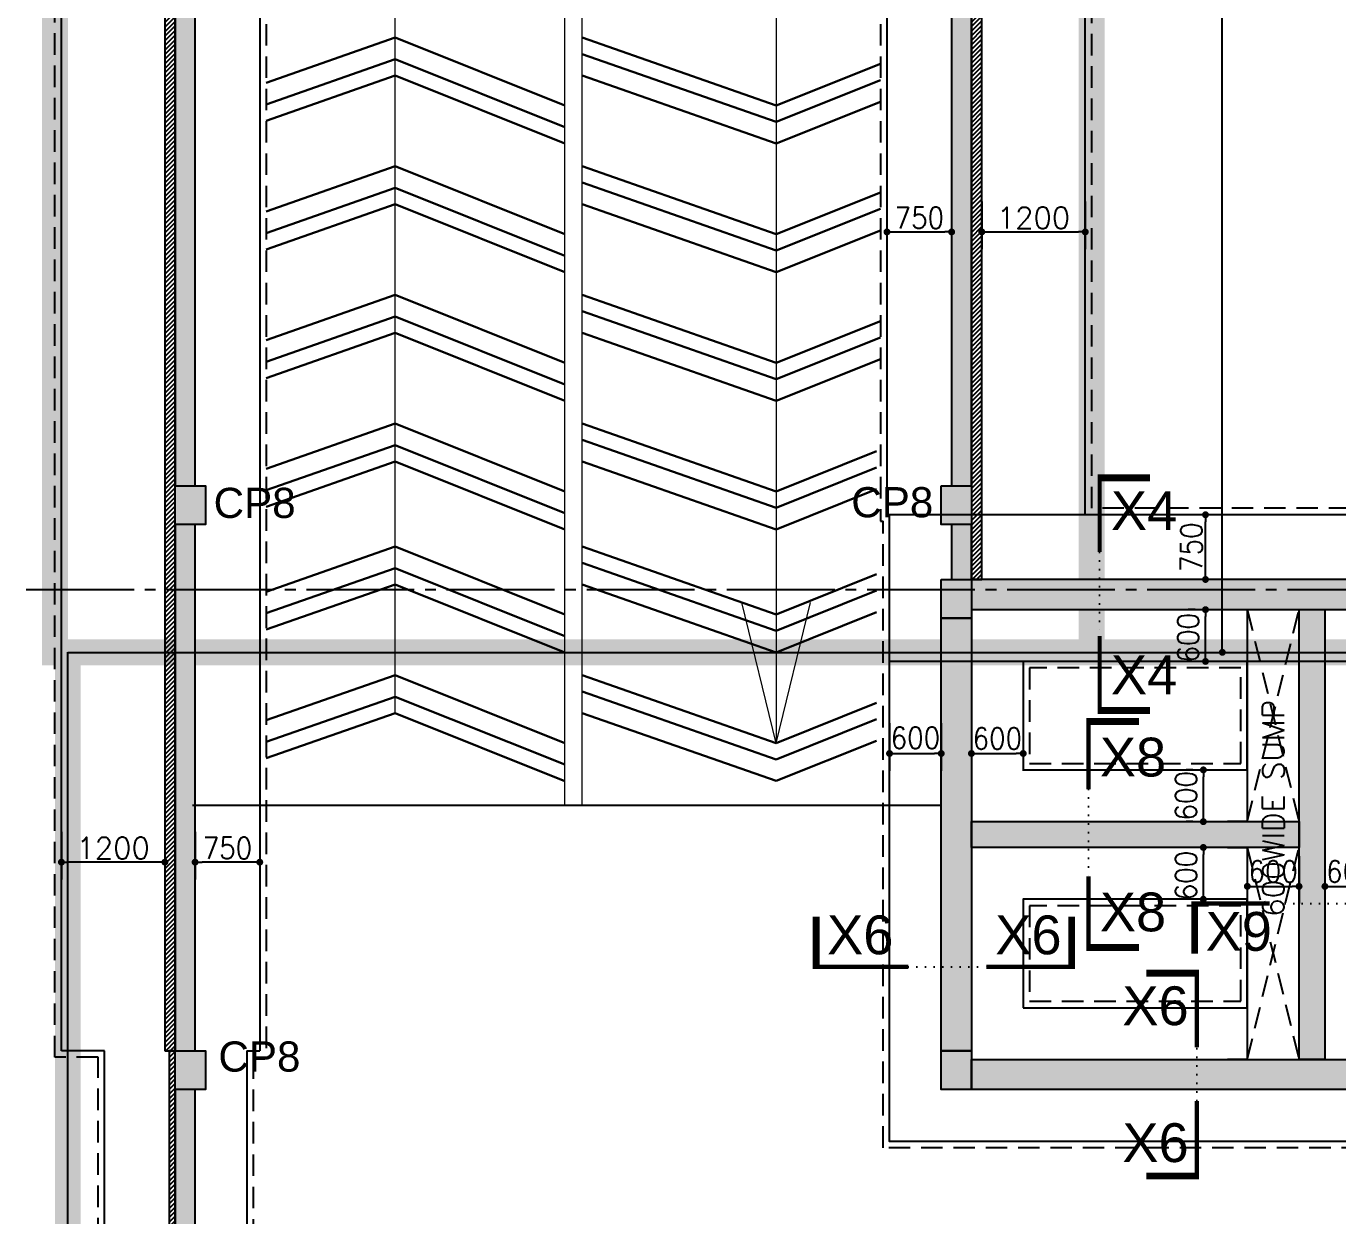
# Model space of a CAD drawing. Extents: x -200722 to 834823, y -494970 to 88783.
# Drawn here: x 417341 to 432550, y 17611 to 31404 of the extents above; entities that cross this region are included whole.
import ezdxf
from ezdxf.enums import TextEntityAlignment as Align

# ---------------------------------------------------------------- set-up
doc = ezdxf.new("R2010")
doc.units = 0
doc.header["$LTSCALE"] = 100
doc.header["$MEASUREMENT"] = 0
doc.header["$PDMODE"] = 34
for name, pattern in [('ACAD_ISO04W100', [30, 24, -3, 0, -3]), ('CL', [3.25, 2.5, -0.25, 0.25, -0.25]), ('DOT', [0.25, 0, -0.25]), ('HIDDEN', [0.375, 0.25, -0.125])]:
    doc.linetypes.add(name, pattern=pattern)
doc.layers.get('0').update_dxf_attribs({"linetype": 'CONTINUOUS'})
doc.layers.get('DEFPOINTS').update_dxf_attribs({"linetype": 'CONTINUOUS'})
for name, color, linetype, lineweight in [('1_COLUMN', 4, 'CONTINUOUS', 5), ('A-BEAM', 4, 'CONTINUOUS', 5), ('HATCH', 252, 'CONTINUOUS', 30)]:
    doc.layers.add(name, color=color, linetype=linetype, lineweight=lineweight)
for name, color, linetype in [('A-Grid', 5, 'ACAD_ISO04W100'), ('BEAM', 4, 'CONTINUOUS'), ('COL', 150, 'CONTINUOUS'), ('DIM', 3, 'CONTINUOUS'), ('F_EXEC', 3, 'HIDDEN'), ('F_FTG1', 11, 'CONTINUOUS'), ('RCCWALL', 6, 'CONTINUOUS'), ('SEC. ENL M', 4, 'CONTINUOUS'), ('TEXT', 2, 'CONTINUOUS')]:
    doc.layers.add(name, color=color, linetype=linetype)
doc.styles.add('AR', font='arial.ttf')
doc.styles.add('ROMANS', font='romans.shx')
doc.styles.get("Standard").update_dxf_attribs({"font": 'simplex.shx'})
doc.styles.add('TIMES-N', font='arial.ttf')
doc.dimstyles.new('STANDARD$0', dxfattribs={"dimtxt": 2.5, "dimasz": 2.5, "dimexe": 2, "dimexo": 0.7, "dimgap": 0.9, "dimtad": 1, "dimdec": 0, "dimdsep": 46, "dimtxsty": 'ROMANS', "dimcen": 0.09, "dimclrd": 4, "dimclre": 4, "dimclrt": 3, "dimadec": 0, "dimazin": 0, "dimtfac": 1, "dimtdec": 0, "dimtmove": 0, "dimatfit": 3, "dimfxl": 1, "dimtolj": 1, "dimtzin": 0, "dimarcsym": 0})
pattern_1 = [(45, (191292.92, 0), (-26.5165043, 26.5165043), [])]

# ---------------------------------------------------------------- blocks, each defined once
blk = doc.blocks.new('DOT')
at = {"color": 0, "linetype": 'ByBlock'}
blk.add_line((-0.5, 0), (-1, 0), dxfattribs=at)
at = {"color": 0, "linetype": 'ByBlock', "const_width": 0.5}
blk.add_lwpolyline([(-0.25, 0, 1), (0.25, 0, 1)], format="xyb", close=True, dxfattribs=at)
blk = doc.blocks.new('*D2718')
at = {"layer": 'BEAM', "color": 0, "lineweight": -2, "transparency": 16777216}
for p, q in [((417749, 22062), (417749, 21511)), ((418949, 22062), (418949, 21511)), ((418869, 21711), (417829, 21711))]:
    blk.add_line(p, q, dxfattribs=at)
at = {"layer": 'DEFPOINTS', "color": 0, "lineweight": -3, "ltscale": 0.4, "transparency": 16777216}
for p in [(417749, 22182), (418949, 22182), (417749, 21711)]:
    blk.add_point(p, dxfattribs=at)
at = {"layer": 'BEAM', "color": 0, "lineweight": -2, "ltscale": 0.4, "transparency": 16777216, "xscale": 80, "yscale": 80, "zscale": 80, "rotation": 180}
blk.add_blockref('DOT', (417749, 21711), dxfattribs=at)
at = {"layer": 'BEAM', "color": 0, "lineweight": -2, "ltscale": 0.4, "transparency": 16777216, "xscale": 80, "yscale": 80, "zscale": 80}
blk.add_blockref('DOT', (418949, 21711), dxfattribs=at)
at = {"layer": 'BEAM', "color": 0, "ltscale": 0.4, "transparency": 16777216, "insert": (418349, 21875), "char_height": 248, "attachment_point": 5}
blk.add_mtext('\\A1;1200', dxfattribs=at)
blk = doc.blocks.new('_DOT')
at = {"color": 0, "linetype": 'ByBlock'}
blk.add_line((-0.5, 0), (-1, 0), dxfattribs=at)
at = {"color": 0, "linetype": 'ByBlock', "const_width": 0.5}
blk.add_lwpolyline([(-0.25, 0, 1), (0.25, 0, 1)], format="xyb", close=True, dxfattribs=at)
blk = doc.blocks.new('*D2719')
at = {"layer": 'BEAM', "color": 0, "lineweight": -2, "transparency": 16777216}
for p, q in [((419299, 22062), (419299, 21511)), ((420049, 22062), (420049, 21511)), ((419969, 21711), (419379, 21711))]:
    blk.add_line(p, q, dxfattribs=at)
at = {"layer": 'DEFPOINTS', "color": 0, "lineweight": -3, "ltscale": 0.4, "transparency": 16777216}
for p in [(419299, 22182), (420049, 22182), (419299, 21711)]:
    blk.add_point(p, dxfattribs=at)
at = {"layer": 'BEAM', "color": 0, "lineweight": -2, "ltscale": 0.4, "transparency": 16777216, "xscale": 80, "yscale": 80, "zscale": 80, "rotation": 180}
blk.add_blockref('DOT', (419299, 21711), dxfattribs=at)
at = {"layer": 'BEAM', "color": 0, "lineweight": -2, "ltscale": 0.4, "transparency": 16777216, "xscale": 80, "yscale": 80, "zscale": 80}
blk.add_blockref('DOT', (420049, 21711), dxfattribs=at)
at = {"layer": 'BEAM', "color": 0, "ltscale": 0.4, "transparency": 16777216, "insert": (419674, 21875), "char_height": 248, "attachment_point": 5}
blk.add_mtext('\\A1;{\\W0.9;750}', dxfattribs=at)
blk = doc.blocks.new('*D2730')
at = {"layer": 'BEAM', "color": 0, "lineweight": -2, "transparency": 16777216}
for p, q in [((428422, 29370), (428422, 28819)), ((429622, 29370), (429622, 28819)), ((428502, 29019), (429542, 29019))]:
    blk.add_line(p, q, dxfattribs=at)
at = {"layer": 'DEFPOINTS', "color": 0, "lineweight": -3, "ltscale": 0.4, "transparency": 16777216}
for p in [(428422, 29490), (429622, 29490), (429622, 29019)]:
    blk.add_point(p, dxfattribs=at)
at = {"layer": 'BEAM', "color": 0, "lineweight": -2, "ltscale": 0.4, "transparency": 16777216, "xscale": 80, "yscale": 80, "zscale": 80, "rotation": 180}
blk.add_blockref('DOT', (428422, 29019), dxfattribs=at)
at = {"layer": 'BEAM', "color": 0, "lineweight": -2, "ltscale": 0.4, "transparency": 16777216, "xscale": 80, "yscale": 80, "zscale": 80}
blk.add_blockref('DOT', (429622, 29019), dxfattribs=at)
at = {"layer": 'BEAM', "color": 0, "ltscale": 0.4, "transparency": 16777216, "insert": (429022, 29183), "char_height": 248, "attachment_point": 5}
blk.add_mtext('\\A1;1200', dxfattribs=at)
blk = doc.blocks.new('*D2731')
at = {"layer": 'BEAM', "color": 0, "lineweight": -2, "transparency": 16777216}
for p, q in [((427322, 29370), (427322, 28819)), ((428072, 29370), (428072, 28819)), ((427402, 29019), (427992, 29019))]:
    blk.add_line(p, q, dxfattribs=at)
at = {"layer": 'DEFPOINTS', "color": 0, "lineweight": -3, "ltscale": 0.4, "transparency": 16777216}
for p in [(427322, 29490), (428072, 29490), (428072, 29019)]:
    blk.add_point(p, dxfattribs=at)
at = {"layer": 'BEAM', "color": 0, "lineweight": -2, "ltscale": 0.4, "transparency": 16777216, "xscale": 80, "yscale": 80, "zscale": 80, "rotation": 180}
blk.add_blockref('DOT', (427322, 29019), dxfattribs=at)
at = {"layer": 'BEAM', "color": 0, "lineweight": -2, "ltscale": 0.4, "transparency": 16777216, "xscale": 80, "yscale": 80, "zscale": 80}
blk.add_blockref('DOT', (428072, 29019), dxfattribs=at)
at = {"layer": 'BEAM', "color": 0, "ltscale": 0.4, "transparency": 16777216, "insert": (427697, 29183), "char_height": 248, "attachment_point": 5}
blk.add_mtext('\\A1;{\\W0.9;750}', dxfattribs=at)
blk = doc.blocks.new('*D2802')
at = {"layer": 'BEAM', "color": 0, "lineweight": -2, "transparency": 16777216}
for p, q in [((430896, 24639), (430816, 24639)), ((431016, 24119), (431016, 24559)), ((430896, 24039), (430816, 24039))]:
    blk.add_line(p, q, dxfattribs=at)
at = {"layer": 'DEFPOINTS', "color": 0, "lineweight": -3, "ltscale": 0.4, "transparency": 16777216}
for p in [(431016, 24639), (431016, 24639), (431016, 24039)]:
    blk.add_point(p, dxfattribs=at)
at = {"layer": 'BEAM', "color": 0, "lineweight": -2, "ltscale": 0.4, "transparency": 16777216, "xscale": 80, "yscale": 80, "zscale": 80}
for p, rotation in [((431016, 24639), 90), ((431016, 24039), 270)]:
    blk.add_blockref('DOT', p, dxfattribs=dict(at, rotation=rotation))
at = {"layer": 'BEAM', "color": 0, "ltscale": 0.4, "transparency": 16777216, "insert": (430816, 24313), "char_height": 248, "attachment_point": 5, "rotation": 90}
blk.add_mtext('\\A1;{\\W0.9;600}', dxfattribs=at)
blk = doc.blocks.new('*D2803')
at = {"layer": 'BEAM', "color": 0, "lineweight": -2, "transparency": 16777216}
for p, q in [((430896, 25739), (430816, 25739)), ((431016, 25069), (431016, 25659)), ((430896, 24989), (430816, 24989))]:
    blk.add_line(p, q, dxfattribs=at)
at = {"layer": 'DEFPOINTS', "color": 0, "lineweight": -3, "ltscale": 0.4, "transparency": 16777216}
for p in [(431016, 25739), (431016, 25739), (431016, 24989)]:
    blk.add_point(p, dxfattribs=at)
at = {"layer": 'BEAM', "color": 0, "lineweight": -2, "ltscale": 0.4, "transparency": 16777216, "xscale": 80, "yscale": 80, "zscale": 80}
for p, rotation in [((431016, 25739), 90), ((431016, 24989), 270)]:
    blk.add_blockref('DOT', p, dxfattribs=dict(at, rotation=rotation))
at = {"layer": 'BEAM', "color": 0, "ltscale": 0.4, "transparency": 16777216, "insert": (430852, 25364), "char_height": 248, "attachment_point": 5, "rotation": 90}
blk.add_mtext('\\A1;{\\W0.9;750}', dxfattribs=at)
blk = doc.blocks.new('*D2815')
at = {"layer": 'BEAM', "color": 0, "lineweight": -2, "transparency": 16777216}
for p, q in [((430871, 21881), (430791, 21881)), ((430991, 21361), (430991, 21801)), ((430871, 21281), (430791, 21281))]:
    blk.add_line(p, q, dxfattribs=at)
at = {"layer": 'DEFPOINTS', "color": 0, "lineweight": -3, "ltscale": 0.4, "transparency": 16777216}
for p in [(430991, 21881), (430991, 21881), (430991, 21281)]:
    blk.add_point(p, dxfattribs=at)
at = {"layer": 'BEAM', "color": 0, "lineweight": -2, "ltscale": 0.4, "transparency": 16777216, "xscale": 80, "yscale": 80, "zscale": 80}
for p, rotation in [((430991, 21881), 90), ((430991, 21281), 270)]:
    blk.add_blockref('DOT', p, dxfattribs=dict(at, rotation=rotation))
at = {"layer": 'BEAM', "color": 0, "ltscale": 0.4, "transparency": 16777216, "insert": (430790, 21555), "char_height": 248, "attachment_point": 5, "rotation": 90}
blk.add_mtext('\\A1;{\\W0.9;600}', dxfattribs=at)
blk = doc.blocks.new('*D2816')
at = {"layer": 'BEAM', "color": 0, "lineweight": -2, "transparency": 16777216}
for p, q in [((430871, 22781), (430791, 22781)), ((430991, 22261), (430991, 22701)), ((430871, 22181), (430791, 22181))]:
    blk.add_line(p, q, dxfattribs=at)
at = {"layer": 'DEFPOINTS', "color": 0, "lineweight": -3, "ltscale": 0.4, "transparency": 16777216}
for p in [(430991, 22781), (430991, 22781), (430991, 22181)]:
    blk.add_point(p, dxfattribs=at)
at = {"layer": 'BEAM', "color": 0, "lineweight": -2, "ltscale": 0.4, "transparency": 16777216, "xscale": 80, "yscale": 80, "zscale": 80}
for p, rotation in [((430991, 22781), 90), ((430991, 22181), 270)]:
    blk.add_blockref('DOT', p, dxfattribs=dict(at, rotation=rotation))
at = {"layer": 'BEAM', "color": 0, "ltscale": 0.4, "transparency": 16777216, "insert": (430790, 22481), "char_height": 248, "attachment_point": 5, "rotation": 90}
blk.add_mtext('\\A1;{\\W0.9;600}', dxfattribs=at)
blk = doc.blocks.new('*D2817')
at = {"layer": 'BEAM', "color": 0, "lineweight": -2, "transparency": 16777216}
for p, q in [((428302, 23321), (428302, 22771)), ((428902, 23321), (428902, 22771)), ((428382, 22971), (428822, 22971))]:
    blk.add_line(p, q, dxfattribs=at)
at = {"layer": 'DEFPOINTS', "color": 0, "lineweight": -3, "ltscale": 0.4, "transparency": 16777216}
for p in [(428302, 23441), (428902, 23441), (428902, 22971)]:
    blk.add_point(p, dxfattribs=at)
at = {"layer": 'BEAM', "color": 0, "lineweight": -2, "ltscale": 0.4, "transparency": 16777216, "xscale": 80, "yscale": 80, "zscale": 80, "rotation": 180}
blk.add_blockref('DOT', (428302, 22971), dxfattribs=at)
at = {"layer": 'BEAM', "color": 0, "lineweight": -2, "ltscale": 0.4, "transparency": 16777216, "xscale": 80, "yscale": 80, "zscale": 80}
blk.add_blockref('DOT', (428902, 22971), dxfattribs=at)
at = {"layer": 'BEAM', "color": 0, "ltscale": 0.4, "transparency": 16777216, "insert": (428602, 23145), "char_height": 248, "attachment_point": 5}
blk.add_mtext('\\A1;{\\W0.9;600}', dxfattribs=at)
blk = doc.blocks.new('*D2818')
at = {"layer": 'BEAM', "color": 0, "lineweight": -2, "transparency": 16777216}
for p, q in [((427352, 23321), (427352, 22771)), ((427952, 23321), (427952, 22771)), ((427432, 22971), (427872, 22971))]:
    blk.add_line(p, q, dxfattribs=at)
at = {"layer": 'DEFPOINTS', "color": 0, "lineweight": -3, "ltscale": 0.4, "transparency": 16777216}
for p in [(427352, 23441), (427952, 23441), (427952, 22971)]:
    blk.add_point(p, dxfattribs=at)
at = {"layer": 'BEAM', "color": 0, "lineweight": -2, "ltscale": 0.4, "transparency": 16777216, "xscale": 80, "yscale": 80, "zscale": 80, "rotation": 180}
blk.add_blockref('DOT', (427352, 22971), dxfattribs=at)
at = {"layer": 'BEAM', "color": 0, "lineweight": -2, "ltscale": 0.4, "transparency": 16777216, "xscale": 80, "yscale": 80, "zscale": 80}
blk.add_blockref('DOT', (427952, 22971), dxfattribs=at)
at = {"layer": 'BEAM', "color": 0, "ltscale": 0.4, "transparency": 16777216, "insert": (427652, 23152), "char_height": 248, "attachment_point": 5}
blk.add_mtext('\\A1;{\\W0.9;600}', dxfattribs=at)
blk = doc.blocks.new('*D2819')
at = {"layer": 'BEAM', "color": 0, "lineweight": -2, "transparency": 16777216}
for p, q in [((431501, 21780), (431501, 21230)), ((432101, 21780), (432101, 21230)), ((431581, 21430), (432021, 21430))]:
    blk.add_line(p, q, dxfattribs=at)
at = {"layer": 'DEFPOINTS', "color": 0, "lineweight": -3, "ltscale": 0.4, "transparency": 16777216}
for p in [(431501, 21900), (432101, 21900), (432101, 21430)]:
    blk.add_point(p, dxfattribs=at)
at = {"layer": 'BEAM', "color": 0, "lineweight": -2, "ltscale": 0.4, "transparency": 16777216, "xscale": 80, "yscale": 80, "zscale": 80, "rotation": 180}
blk.add_blockref('DOT', (431501, 21430), dxfattribs=at)
at = {"layer": 'BEAM', "color": 0, "lineweight": -2, "ltscale": 0.4, "transparency": 16777216, "xscale": 80, "yscale": 80, "zscale": 80}
blk.add_blockref('DOT', (432101, 21430), dxfattribs=at)
at = {"layer": 'BEAM', "color": 0, "ltscale": 0.4, "transparency": 16777216, "insert": (431801, 21604), "char_height": 248, "attachment_point": 5}
blk.add_mtext('\\A1;{\\W0.9;600}', dxfattribs=at)
blk = doc.blocks.new('*D2820')
at = {"layer": 'BEAM', "color": 0, "lineweight": -2, "transparency": 16777216}
for p, q in [((432401, 21780), (432401, 21230)), ((433001, 21780), (433001, 21230)), ((432481, 21430), (432921, 21430))]:
    blk.add_line(p, q, dxfattribs=at)
at = {"layer": 'DEFPOINTS', "color": 0, "lineweight": -3, "ltscale": 0.4, "transparency": 16777216}
for p in [(432401, 21900), (433001, 21900), (433001, 21430)]:
    blk.add_point(p, dxfattribs=at)
at = {"layer": 'BEAM', "color": 0, "lineweight": -2, "ltscale": 0.4, "transparency": 16777216, "xscale": 80, "yscale": 80, "zscale": 80, "rotation": 180}
blk.add_blockref('DOT', (432401, 21430), dxfattribs=at)
at = {"layer": 'BEAM', "color": 0, "lineweight": -2, "ltscale": 0.4, "transparency": 16777216, "xscale": 80, "yscale": 80, "zscale": 80}
blk.add_blockref('DOT', (433001, 21430), dxfattribs=at)
at = {"layer": 'BEAM', "color": 0, "ltscale": 0.4, "transparency": 16777216, "insert": (432701, 21604), "char_height": 248, "attachment_point": 5}
blk.add_mtext('\\A1;{\\W0.9;600}', dxfattribs=at)
blk = doc.blocks.new('*D2915')
at = {"layer": 'BEAM', "color": 0, "lineweight": -2, "transparency": 16777216}
for p, q in [((429247, 61429), (431411, 61429)), ((431211, 24224), (431211, 61349)), ((429817, 24144), (431411, 24144))]:
    blk.add_line(p, q, dxfattribs=at)
at = {"layer": 'DEFPOINTS', "color": 0, "lineweight": -3, "ltscale": 0.4, "transparency": 16777216}
for p in [(429127, 61429), (431211, 61429), (429697, 24144)]:
    blk.add_point(p, dxfattribs=at)
at = {"layer": 'BEAM', "color": 0, "lineweight": -2, "ltscale": 0.4, "transparency": 16777216, "xscale": 80, "yscale": 80, "zscale": 80}
for p, rotation in [((431211, 61429), 90), ((431211, 24144), 270)]:
    blk.add_blockref('DOT', p, dxfattribs=dict(at, rotation=rotation))
at = {"layer": 'BEAM', "color": 0, "ltscale": 0.4, "transparency": 16777216, "insert": (431047, 42787), "char_height": 248, "attachment_point": 5, "rotation": 90}
blk.add_mtext('\\A1;37285', dxfattribs=at)

msp = doc.modelspace()

# ---------------------------------------------------------------- hatches: boundary and pattern name
at = {"layer": 'DIM', "ltscale": 0.4}
h = msp.add_hatch(dxfattribs=at)
h.set_pattern_fill('ANSI31', color=256, scale=300, style=0)
h.set_pattern_definition([(45, (191292.92, 26211), (-26.516504, 26.516504), [])])
h.paths.add_polyline_path([(418948.5, 19522.9), (419068.5, 19522.9), (419068.5, 45579), (418948.5, 45579)])
h = msp.add_hatch(dxfattribs=at)
h.set_pattern_fill('ANSI31', color=256, scale=300, style=0)
h.set_pattern_definition(pattern_1)
h.paths.add_polyline_path([(428421.5, 45579), (428301.5, 45579), (428301.5, 24989.4), (428421.5, 24989.4)])
h = msp.add_hatch(dxfattribs=at)
h.set_pattern_fill('ANSI31', color=256, scale=300, style=0)
h.set_pattern_definition(pattern_1)
h.paths.add_polyline_path([(418998.5, -6688.1), (419068.5, -6688.1), (419068.5, 19522.9), (418998.5, 19522.9)])
at = {"layer": 'HATCH', "lineweight": -3, "ltscale": 0.4}
for points in [[(419068.5, 26075.8), (419298.5, 26075.8), (419298.5, 61354.3), (419068.5, 61354.3)], [(428071.5, 26075.8), (428301.5, 26075.8), (428301.5, 36892.1), (428071.5, 36892.1)], [(419068.5, 19522.9), (419298.5, 19522.9), (419298.5, 25625.8), (419068.5, 25625.8)], [(428071.5, 24989.4), (428301.5, 24989.4), (428301.5, 25625.8), (428071.5, 25625.8)], [(419068.5, 14001.9), (419298.5, 14001.9), (419298.5, 19072.9), (419068.5, 19072.9)]]:
    msp.add_hatch(color=256, dxfattribs=at).paths.add_polyline_path(points)
at = {"layer": 'HATCH', "ltscale": 0.4}
for points in [[(419068.5, 26075.8), (419418.5, 26075.8), (419418.5, 25625.8), (419068.5, 25625.8)], [(427951.5, 26075.8), (428301.5, 26075.8), (428301.5, 25625.8), (427951.5, 25625.8)], [(427951.5, 24989.4), (428301.5, 24989.4), (428301.5, 24539.1), (427951.5, 24539.1)], [(419068.5, 19522.9), (419418.5, 19522.9), (419418.5, 19072.9), (419068.5, 19072.9)], [(427951.5, 19522.9), (428301.5, 19522.9), (428301.5, 19072.9), (427951.5, 19072.9)]]:
    msp.add_hatch(color=256, dxfattribs=at).paths.add_polyline_path(points)
h = msp.add_hatch(color=256, dxfattribs=at)
h.paths.add_polyline_path([(433967.5, 24989.4), (428301.5, 24989.4), (428301.5, 24639.4), (433967.5, 24639.4)])
h.paths.add_polyline_path([(440262.5, 24989.4), (434417.5, 24989.4), (434417.5, 24639.4), (440262.5, 24639.4)])
h.paths.add_polyline_path([(432400.5, 19422.9), (432100.5, 19422.9), (432100.5, 24639.4), (432400.5, 24639.4)])
h.paths.add_polyline_path([(428301.5, 22181.4), (432100.5, 22181.4), (432100.5, 21881.4), (428301.5, 21881.4)])
h.paths.add_polyline_path([(428301.5, 19422.9), (433967.5, 19422.9), (433967.5, 19072.9), (428301.5, 19072.9)])
h.paths.add_polyline_path([(427951.5, 24539.4), (428301.5, 24539.4), (428301.5, 19522.9), (427951.5, 19522.9)])
h.paths.add_polyline_path([(440712.5, 19422.9), (446572.5, 19422.9), (446572.5, 19072.9), (440712.5, 19072.9)])
h.paths.add_polyline_path([(447022.5, 19422.9), (452867.5, 19422.9), (452867.5, 19072.9), (447022.5, 19072.9)])
h.paths.add_polyline_path([(453317.5, 19422.9), (455965.5, 19422.9), (455965.5, 19072.9), (453317.5, 19072.9)])
h.paths.add_polyline_path([(456315.5, 24389.4), (455965.5, 24389.4), (455965.5, 19522.9), (456315.5, 19522.9)])
h.paths.add_polyline_path([(455715.5, 24989.4), (447022.5, 24989.4), (447022.5, 24639.4), (455715.5, 24639.4)])
h.paths.add_polyline_path([(446572.5, 24989.4), (440712.5, 24989.4), (440712.5, 24639.4), (446572.5, 24639.4)])
h.paths.add_polyline_path([(448365.5, 22181.4), (455965.5, 22181.4), (455965.5, 21881.4), (448365.5, 21881.4)])
h.paths.add_polyline_path([(448065.5, 24639.4), (448365.5, 24639.4), (448365.5, 19423.5), (448065.5, 19423.5)])

# ---------------------------------------------------------------- linework, layer by layer
at = {"color": 1, "linetype": 'DOT', "ltscale": 4}
for p, q in [((429788.7, 25306.1, 7446.6), (429788.7, 24332.6, 7446.6)), ((429660.5, 22556.7), (429660.5, 21544.7)), ((432739.2, 21231.9, -6895.9), (431761.9, 21231.9, -6895.9)), ((427569.9, 20497, 7446.6), (428475.2, 20497, 7446.6)), ((430914.4, 19549.4), (430914.4, 18333.7))]:
    msp.add_line(p, q, dxfattribs=at)
at = {"color": 1, "lineweight": -3, "ltscale": 0.4}
for p, q in [((417823.5, -7583.1, 35.5), (417823.5, 24144.4, 7279.1)), ((417823.5, -7583.1, 35.5), (417823.5, 24144.4, 7279.1)), ((417823.5, 24143.9), (469461.5, 24143.9, 7364.1))]:
    msp.add_line(p, q, dxfattribs=at)
at = {"color": 5, "lineweight": -3, "ltscale": 0.4, "const_width": 300, "elevation": 6627.9}
msp.add_lwpolyline([(418243.5, 61429.3), (429696.5, 61429.3), (429696.5, 24144.3), (417673.5, 24144.3), (417673.5, 61429.3), (418243.5, 61429.3)], dxfattribs=at)
at = {"color": 7, "lineweight": -3, "ltscale": 0.4, "const_width": 300}
msp.add_lwpolyline([(417823.5, 24144.4), (469461.5, 24143.9), (469461.5, -7583.1), (417823.5, -7583.1), (417823.8, 24144.4)], dxfattribs=at)
at = {"layer": '1_COLUMN', "color": 4, "linetype": 'ByBlock', "ltscale": 100}
for p, q in [((423588.3, 22369.1, 3998.7), (423588.3, 61354.3, 3179.9)), ((423788.3, 22369.1, 3998.7), (423788.3, 61354.3, 3179.9))]:
    msp.add_line(p, q, dxfattribs=at)
at = {"layer": 'A-BEAM', "linetype": 'Continuous', "ltscale": 500}
for p, q in [((421619.5, 23438.8, 3998.7), (421619.5, 61107.5, 3998.7)), ((426036.7, 60381.6, 3285.1), (426036.7, 23092.3, 7367.4)), ((426036.7, 23092.3, 7575.4), (425639.1, 24723.2, 7575.4)), ((426036.7, 23092.3, 7575.4), (426434.4, 24723.2, 7575.4))]:
    msp.add_line(p, q, dxfattribs=at)
at = {"layer": 'A-Grid', "color": 8, "linetype": 'CL', "ltscale": 5}
msp.add_line((417340.7, 24874.4, 7446.6), (469835.7, 24874.4, 7446.6), dxfattribs=at)
at = {"layer": 'COL', "ltscale": 500, "elevation": 7446.6}
for points in [[(419068.5, 26075.8), (419418.5, 26075.8), (419418.5, 25625.8), (419068.5, 25625.8), (419068.5, 26075.8)], [(427951.5, 26075.8), (428301.5, 26075.8), (428301.5, 25625.8), (427951.5, 25625.8), (427951.5, 26075.8)], [(419068.5, 19522.9), (419418.5, 19522.9), (419418.5, 19072.9), (419068.5, 19072.9), (419068.5, 19522.9)]]:
    msp.add_lwpolyline(points, dxfattribs=at)
at = {"layer": 'DIM', "color": 1}
for points, elevation in [([(430371.8, 26168.7, 80, 80, 0), (429788.7, 26168.7, 50, 50, 0), (429788.7, 25306.1, 50, 50, 0)], 7446.6), ([(430371.8, 23470, 80, 80, 0), (429788.7, 23470, 50, 50, 0), (429788.7, 24332.6, 50, 50, 0)], 7446.6), ([(430890.9, 20648.8, 80, 80, 0), (430890.9, 21231.9, 50, 50, 0), (431761.9, 21231.9, 50, 50, 0)], -6895.9), ([(426501.1, 21080.1, 80, 80, 0), (426501.1, 20497, 50, 50, 0), (427569.9, 20497, 50, 50, 0)], 7446.6), ([(429464.3, 21080.1, 80, 80, 0), (429464.3, 20497, 50, 50, 0), (428475.2, 20497, 50, 50, 0)], 7446.6)]:
    msp.add_lwpolyline(points, format="xyseb", dxfattribs=dict(at, elevation=elevation))
for points in [[(430243.6, 23342, 80, 80, 0), (429660.5, 23342, 50, 50, 0), (429660.5, 22556.7, 50, 50, 0)], [(430243.6, 20720.9, 80, 80, 0), (429660.5, 20720.9, 50, 50, 0), (429660.5, 21544.7, 50, 50, 0)], [(430331.3, 20424.5, 80, 80, 0), (430914.4, 20424.5, 50, 50, 0), (430914.4, 19562.2, 50, 50, 0)], [(430331.3, 18071.3, 80, 80, 0), (430914.4, 18071.3, 50, 50, 0), (430914.4, 18941.5, 50, 50, 0)]]:
    msp.add_lwpolyline(points, format="xyseb", dxfattribs=at)
at = {"layer": 'F_EXEC', "ltscale": 10}
for p, q in [((420123.5, 61429.3, 6627.9), (420123.5, 19447.9, 7446.6)), ((427246.5, 61429.3, 6627.9), (427246.5, 25664.4, 7446.6)), ((417673.5, 19447.9, 7446.6), (417673.5, 46404, 7446.6)), ((429696.5, 25814.4, 7446.6), (429696.5, 46404, 7446.6)), ((454820.5, 25814.4, 7446.6), (429696.5, 25814.4, 7446.6)), ((427246.5, 25664.4, 7446.6), (427276.5, 25664.4, 7446.6)), ((418173.5, 19447.9, 7446.6), (417673.5, 19447.9, 7446.6)), ((418173.5, 7586.9, 7446.6), (418173.5, 19447.9, 7446.6)), ((419973.5, 19447.9, 7446.6), (419973.5, 7586.9, 7446.6)), ((419973.5, 19447.9, 7446.6), (420123.5, 19447.9, 7446.6))]:
    msp.add_line(p, q, dxfattribs=at)
at = {"layer": 'F_EXEC', "ltscale": 10, "elevation": 7446.6}
msp.add_lwpolyline([(433075.5, 23964.4), (433075.5, 20097.9), (435092.5, 20097.9), (435092.5, 18397.9), (427276.5, 18397.9), (427276.5, 25664.4)], dxfattribs=at)
for points in [[(431425.5, 23964.4), (428976.5, 23964.4), (428976.5, 22856.4), (431425.5, 22856.4), (431425.5, 23964.4)], [(428976.5, 20097.9), (431425.5, 20097.9), (431425.5, 21206.4), (428976.5, 21206.4)]]:
    msp.add_lwpolyline(points, close=True, dxfattribs=at)
at = {"layer": 'F_FTG1', "ltscale": 0.4}
for p, q in [((420048.5, 61354.3, 6627.9), (420048.5, 19522.9, 7446.6)), ((427321.5, 61354.3, 6627.9), (427321.5, 25739.4, 7446.6)), ((417748.5, 19522.9, 7446.6), (417748.5, 46329, 7446.6)), ((429621.5, 25739.4, 7446.6), (429621.5, 46329, 7446.6)), ((454895.5, 25739.4, 7446.6), (427321.5, 25739.4, 7446.6)), ((427321.5, 25739.4, 7446.6), (427351.5, 25739.4, 7446.6)), ((428901.5, 24039.4, 7446.6), (427351.5, 24039.4, 7446.6)), ((431500.5, 24039.4, 7523.7), (428901.5, 24039.4, 7446.6)), ((433000.5, 24039.4, 7446.6), (431500.5, 24039.4, 550.8)), ((418248.5, 19522.9, 7446.6), (417748.5, 19522.9, 7446.6)), ((418248.5, 7511.9, 7446.6), (418248.5, 19522.9, 7446.6)), ((419898.5, 19522.9, 7446.6), (419898.5, 7511.9, 7446.6)), ((419898.5, 19522.9, 7446.6), (420048.5, 19522.9, 7446.6))]:
    msp.add_line(p, q, dxfattribs=at)
at = {"layer": 'F_FTG1', "ltscale": 0.4, "elevation": 7446.6}
for points in [[(433000.5, 24039.4), (433000.5, 20022.9), (435017.5, 20022.9), (435017.5, 18472.9), (427351.5, 18472.9), (427351.5, 25739.4)], [(428901.5, 24039.4), (428901.5, 22781.4), (431500.5, 22781.4), (431500.5, 24039.4)], [(428901.5, 20022.9), (431500.5, 20022.9), (431500.5, 21281.4), (428901.5, 21281.4), (428901.5, 20022.9)]]:
    msp.add_lwpolyline(points, dxfattribs=at)
at = {"layer": 'HATCH', "color": 252, "linetype": 'HIDDEN', "ltscale": 500, "elevation": 3998.7}
for points in [[(420123.5, 30748.4), (421619.5, 31271.8), (423588.3, 30484.9)], [(423788.3, 31271.8), (426036.7, 30485.1), (427246.5, 30968.6)], [(423788.3, 31082.1), (426036.7, 30295.4), (427246.5, 30778.9)], [(420123.5, 30497.9), (421619.5, 31021.3), (423588.3, 30234.4)], [(420123.5, 30308.2), (421619.5, 30831.6), (423588.3, 30044.7)], [(423788.3, 30831.6), (426036.7, 30044.9), (427246.5, 30528.4)], [(420123.5, 29256.6), (421619.5, 29780.1), (423588.3, 28993.1)], [(423788.3, 29780.1), (426036.7, 28993.3), (427246.5, 29476.9)], [(420123.5, 29006.1), (421619.5, 29529.6), (423588.3, 28742.7)], [(423788.3, 29590.3), (426036.7, 28803.6), (427246.5, 29287.2)], [(420123.5, 28816.4), (421619.5, 29339.9), (423588.3, 28552.9)], [(423788.3, 29339.9), (426036.7, 28553.1), (427246.5, 29036.7)], [(420123.5, 27764.8), (421619.5, 28288.3), (423588.3, 27501.4)], [(423788.3, 28288.3), (426036.7, 27501.5), (427246.5, 27985.1)], [(420123.5, 27514.4), (421619.5, 28037.8), (423588.3, 27250.9)], [(423788.3, 28098.6), (426036.7, 27311.8), (427246.5, 27795.4)], [(420123.5, 27324.6), (421619.5, 27848.1), (423588.3, 27061.2)], [(423788.3, 27848.1), (426036.7, 27061.3), (427246.5, 27544.9)], [(420123.5, 26273.1), (421619.5, 26796.5), (423588.3, 26009.6)], [(423788.3, 26796.5), (426036.7, 26009.8), (427201.5, 26475.3)], [(420123.5, 26022.6), (421619.5, 26546), (423588.3, 25759.1)], [(423788.3, 26606.8), (426036.7, 25820.1), (427201.5, 26285.6)], [(420123.5, 25832.9), (421619.5, 26356.3), (423588.3, 25569.4)], [(423788.3, 26356.3), (426036.7, 25569.6), (427201.5, 26035.1)], [(420123.5, 24847.4), (421619.5, 25370.8), (423588.3, 24583.9)], [(423788.3, 25370.8), (426036.7, 24584.1), (427201.5, 25049.6)], [(420123.5, 24596.9), (421619.5, 25120.3), (423588.3, 24333.4)], [(423788.3, 25181.1), (426036.7, 24394.4), (427201.5, 24859.9)], [(420123.5, 24407.2), (421619.5, 24930.6), (423588.3, 24143.7)], [(423788.3, 24930.6), (426036.7, 24143.9), (427201.5, 24609.4)], [(420123.5, 23355.6), (421619.5, 23879), (423588.3, 23092.1)], [(423788.3, 23879), (426036.7, 23092.3), (427201.5, 23557.8)], [(420123.5, 23105.1), (421619.5, 23628.5), (423588.3, 22841.6)], [(423788.3, 23689.3), (426036.7, 22902.6), (427201.5, 23368.1)], [(420123.5, 22915.4), (421619.5, 23438.8), (423588.3, 22651.9)], [(423788.3, 23438.8), (426036.7, 22652.1), (427201.5, 23117.6)]]:
    msp.add_lwpolyline(points, dxfattribs=at)
at = {"layer": 'RCCWALL', "color": 42, "linetype": 'HIDDEN', "ltscale": 10}
for p, q in [((431500.5, 22181.4, 550.8), (432100.5, 24639.4, 550.8)), ((431500.5, 24639.4, 550.8), (432100.5, 22181.4, 7446.6)), ((431500.5, 21881.4, 7446.6), (432100.5, 19422.9, 7446.6)), ((431500.5, 19423.5, 550.8), (432100.5, 21881.4, 7446.6))]:
    msp.add_line(p, q, dxfattribs=at)
at = {"layer": 'RCCWALL', "color": 42, "ltscale": 0.4}
for points, elevation in [([(419068.5, 26075.8), (419298.5, 26075.8), (419298.5, 61354.3), (419068.5, 61354.3)], 7446.6), ([(428071.5, 26075.8), (428301.5, 26075.8), (428301.5, 36892.1), (428071.5, 36892.1)], 7446.6), ([(419068.5, 19522.9), (419298.5, 19522.9), (419298.5, 25625.8), (419068.5, 25625.8)], 7446.6), ([(428071.5, 24989.4), (428301.5, 24989.4), (428301.5, 25625.8), (428071.5, 25625.8)], 7446.6), ([(433967.5, 24989.4), (428301.5, 24989.4), (428301.5, 24639.4), (433967.5, 24639.4)], 7446.6), ([(432400.5, 19422.9), (432100.5, 19422.9), (432100.5, 24639.4), (432400.5, 24639.4)], 550.8), ([(427951.5, 24539.4), (428301.5, 24539.4), (428301.5, 19522.9), (427951.5, 19522.9)], 7446.6), ([(428301.5, 22181.4), (432100.5, 22181.4), (432100.5, 21881.4), (428301.5, 21881.4)], 7446.6), ([(428301.5, 19422.9), (433967.5, 19422.9), (433967.5, 19072.9), (428301.5, 19072.9)], 7446.6), ([(419068.5, 14001.9), (419298.5, 14001.9), (419298.5, 19072.9), (419068.5, 19072.9)], 3998.7)]:
    msp.add_lwpolyline(points, close=True, dxfattribs=dict(at, elevation=elevation))
at = {"layer": 'RCCWALL', "color": 1, "ltscale": 0.4, "elevation": 7446.6}
for points in [[(418948.5, 19522.9), (419068.5, 19522.9), (419068.5, 45579), (418948.5, 45579)], [(428421.5, 45579), (428301.5, 45579), (428301.5, 24989.4), (428421.5, 24989.4)], [(418998.5, -6688.1), (419068.5, -6688.1), (419068.5, 19522.9), (418998.5, 19522.9)]]:
    msp.add_lwpolyline(points, close=True, dxfattribs=at)
at = {"layer": 'RCCWALL', "color": 42, "ltscale": 0.4}
for points, elevation in [([(427951.5, 24989.4), (428301.5, 24989.4), (428301.5, 24539.1), (427951.5, 24539.1), (427951.5, 24989.4)], 7446.6), ([(431270.5, 24639.4), (431500.5, 24639.4), (431500.5, 22181.4), (431270.5, 22181.4)], 550.8), ([(431270.5, 21881.4), (431500.5, 21881.4), (431500.5, 19423.5), (431270.5, 19423.5)], 550.8), ([(427951.5, 19522.9), (428301.5, 19522.9), (428301.5, 19072.9), (427951.5, 19072.9), (427951.5, 19522.9)], 7446.6)]:
    msp.add_lwpolyline(points, dxfattribs=dict(at, elevation=elevation))
at = {"layer": 'SEC. ENL M', "lineweight": -3, "ltscale": 0.4}
msp.add_line((427951.5, 22369.1, 7446.6), (419268.5, 22369.1, 7446.6), dxfattribs=at)

# ---------------------------------------------------------------- texts
at = {"layer": 'TEXT', "style": 'AR'}
for p in [(419513.9, 25702.1), (426908.4, 25709.7), (419569.4, 19282.2)]:
    msp.add_text('CP8', height=350, dxfattribs=at).set_placement(p)
at = {"layer": 'TEXT', "style": 'TIMES-N'}
for s, p in [('X4', (429919.2, 25787.2, 7446.6)), ('X4', (429919.2, 23882.7, 7446.6)), ('X8', (429791, 22929.3)), ('X8', (429791, 21133.5)), ('X6', (426628.1, 20867.5, 7446.6)), ('X6', (428578.2, 20867.5, 7446.6)), ('X9', (431017.2, 20908.2, -6895.9)), ('X6', (430052.1, 20045.5)), ('X6', (430052.1, 18458))]:
    msp.add_text(s, height=450, dxfattribs=at).set_placement(p, align=Align.MIDDLE_LEFT)
at = {"layer": 'TEXT'}
msp.add_text('600WIDE SUMP', height=250, rotation=90, dxfattribs=at).set_placement((431802.2, 22337.3), align=Align.MIDDLE)

# ---------------------------------------------------------------- dimensions: what is measured, and where the dimension line sits
at = {"layer": 'BEAM'}
for base, p1, p2, angle, picture, middle in [((431210.9, 61429.3), (429696.5, 24144.3, 6627.9), (429126.5, 61429.3, 6627.9), 90, '*D2915', (431046.9, 42786.8)), ((429621.5, 29019.3), (428421.5, 29490, 7446.6), (429621.5, 29490, 7446.6), 180, '*D2730', (429021.5, 29183.3))]:
    dim = msp.add_linear_dim(base=base, p1=p1, p2=p2, angle=angle, dimstyle='STANDARD$0', override={"dimscale": 8, "dimtxt": 31, "dimasz": 10, "dimexe": 25, "dimexo": 15, "dimgap": 5, "dimzin": 3, "dimtxsty": 'Standard', "dimblk": 'DOT', "dimcen": 3, "dimdle": 1, "dimclrd": 0, "dimclre": 0, "dimclrt": 0, "dimtmove": 2, "dimldrblk": 'DOT', "dimtzin": 3}, dxfattribs=at)
    dim.commit()
    dim.dimension.update_dxf_attribs({"geometry": picture, "text_midpoint": middle})
for base, p1, p2, angle, picture, middle in [((428071.6, 29019.3), (427321.5, 29490, 7446.6), (428071.6, 29490, 7446.6), 180, '*D2731', (427696.6, 29183.3)), ((431016.4, 25739.4), (431016.4, 24989.4), (431016.4, 25739.4, 9308.3), 90, '*D2803', (430852.4, 25364.4))]:
    dim = msp.add_linear_dim(base=base, p1=p1, p2=p2, angle=angle, text='{\\W0.9;<>}', dimstyle='STANDARD$0', override={"dimscale": 8, "dimtxt": 31, "dimasz": 10, "dimexe": 25, "dimexo": 15, "dimgap": 5, "dimzin": 3, "dimtxsty": 'Standard', "dimblk": 'DOT', "dimcen": 3, "dimdle": 1, "dimclrd": 0, "dimclre": 0, "dimclrt": 0, "dimtmove": 2, "dimldrblk": 'DOT', "dimtzin": 3}, dxfattribs=at)
    dim.commit()
    dim.dimension.update_dxf_attribs({"geometry": picture, "text_midpoint": middle})
for base, p1, p2, angle, picture, middle in [((431016.4, 24639.4), (431016.4, 24039.4, 7446.6), (431016.4, 24639.4, 7446.6), 90, '*D2802', (430815.8, 24312.5)), ((427951.5, 22970.7, 7446.6), (427351.5, 23441.5, 14893.2), (427951.5, 23441.5, 14893.2), 180, '*D2818', (427651.5, 23151.7, 7446.6)), ((428901.5, 22970.7, 7446.6), (428301.5, 23441.5, 14893.2), (428901.5, 23441.5, 14893.2), 180, '*D2817', (428601.5, 23145.3, 7446.6)), ((430990.8, 22781.4), (430990.8, 22181.4), (430990.8, 22781.4, 7446.6), 90, '*D2816', (430790.2, 22481.4)), ((430990.8, 21881.4, 7446.6), (430990.8, 21281.4, 14893.2), (430990.8, 21881.4, 14893.2), 90, '*D2815', (430790.2, 21554.6, 7446.6)), ((432100.5, 21429.7, 550.8), (431500.5, 21900.4, 7997.4), (432100.5, 21900.4, 7997.4), 180, '*D2819', (431800.5, 21604.2, 550.8)), ((433000.5, 21429.7, 550.8), (432400.5, 21900.4, 7997.4), (433000.5, 21900.4, 7997.4), 180, '*D2820', (432700.5, 21604.2, 550.8))]:
    dim = msp.add_linear_dim(base=base, p1=p1, p2=p2, angle=angle, text='{\\W0.9;<>}', dimstyle='STANDARD$0', override={"dimscale": 8, "dimtxt": 31, "dimasz": 10, "dimexe": 25, "dimexo": 15, "dimgap": 5, "dimzin": 3, "dimtxsty": 'Standard', "dimblk": 'DOT', "dimcen": 3, "dimdle": 1, "dimclrd": 0, "dimclre": 0, "dimclrt": 0, "dimtmove": 2, "dimldrblk": 'DOT', "dimtzin": 3}, dxfattribs=at)
    dim.commit()
    dim.dimension.update_dxf_attribs({"geometry": picture, "text_midpoint": middle, "dimtype": 160})
dim = msp.add_linear_dim(base=(417748.5, 21711.5, 7446.6), p1=(418948.5, 22182.2, 14893.2), p2=(417748.5, 22182.2, 14893.2), dimstyle='STANDARD$0', override={"dimscale": 8, "dimtxt": 31, "dimasz": 10, "dimexe": 25, "dimexo": 15, "dimgap": 5, "dimzin": 3, "dimtxsty": 'Standard', "dimblk": 'DOT', "dimcen": 3, "dimdle": 1, "dimclrd": 0, "dimclre": 0, "dimclrt": 0, "dimtmove": 2, "dimldrblk": 'DOT', "dimtzin": 3}, dxfattribs=at)
dim.commit()
dim.dimension.update_dxf_attribs({"geometry": '*D2718', "text_midpoint": (418348.5, 21875.5, 7446.6)})
dim = msp.add_linear_dim(base=(419298.5, 21711.5, 7446.6), p1=(420048.5, 22182.2, 14893.2), p2=(419298.5, 22182.2, 14893.2), text='{\\W0.9;<>}', dimstyle='STANDARD$0', override={"dimscale": 8, "dimtxt": 31, "dimasz": 10, "dimexe": 25, "dimexo": 15, "dimgap": 5, "dimzin": 3, "dimtxsty": 'Standard', "dimblk": 'DOT', "dimcen": 3, "dimdle": 1, "dimclrd": 0, "dimclre": 0, "dimclrt": 0, "dimtmove": 2, "dimldrblk": 'DOT', "dimtzin": 3}, dxfattribs=at)
dim.commit()
dim.dimension.update_dxf_attribs({"geometry": '*D2719', "text_midpoint": (419673.5, 21875.5, 7446.6)})

doc.saveas('drawing.dxf')
